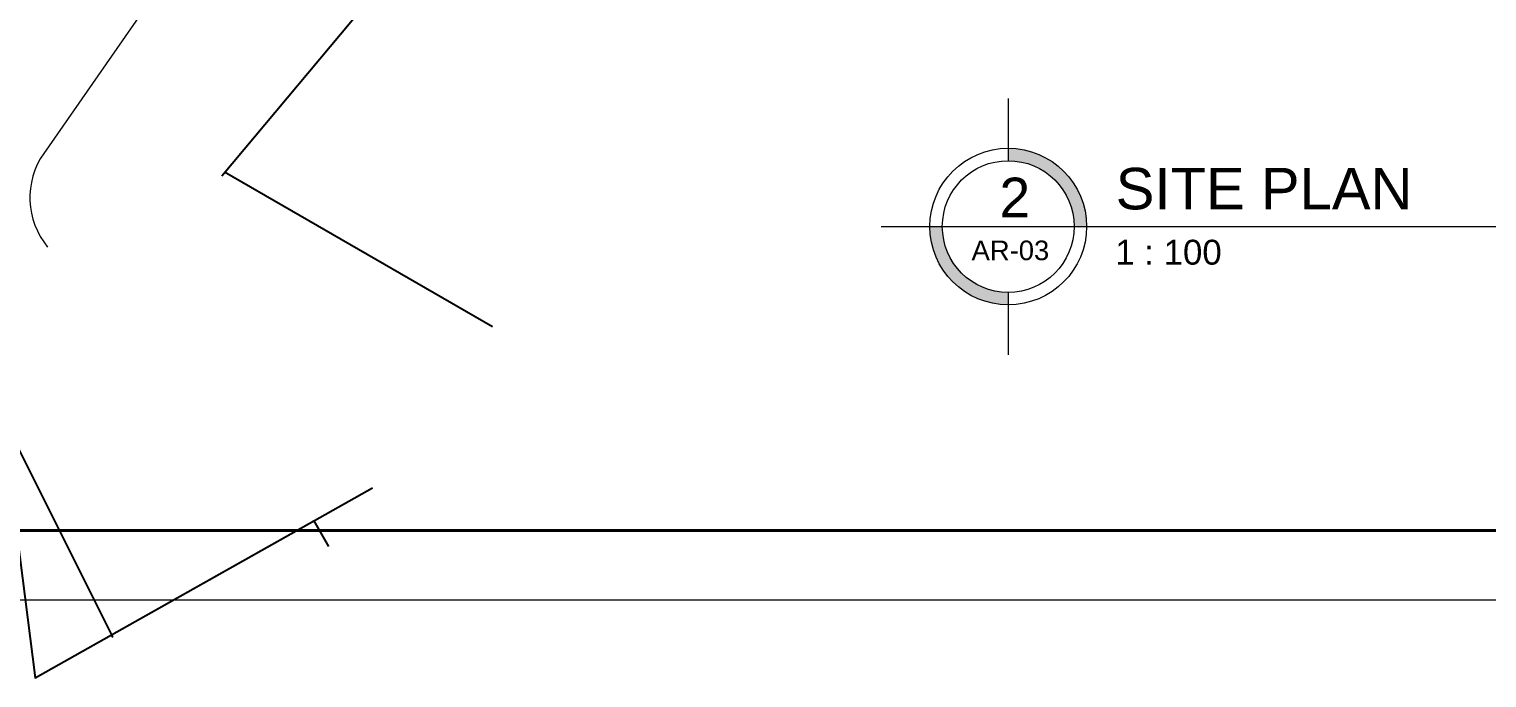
# Model space of a CAD drawing. Header units: inches. Extents: x 249 to 1192, y -18 to 440.
# Drawn here: x 935.1 to 987.7, y -10.2 to 13.3 of the extents above; entities that cross this region are included whole.
import ezdxf
from ezdxf.enums import TextEntityAlignment as Align

# ---------------------------------------------------------------- set-up
doc = ezdxf.new("R2010")
doc.units = ezdxf.units.IN
doc.header["$MEASUREMENT"] = 0
doc.layers.add('BANGUNAN SEKITAR', color=253, linetype='Continuous')
for name, color, linetype, lineweight in [('DIMENSI', 85, 'Continuous', 20), ('DINDING', 6, 'Continuous', 0), ('GRS KOP', 1, 'Continuous', 40), ('KOP', 7, 'Continuous', 20), ('RENCANA JALAN', 13, 'Continuous', 15)]:
    doc.layers.add(name, color=color, linetype=linetype, lineweight=lineweight)
doc.styles.add('ARIAL', font='arial.ttf')
doc.styles.get("Standard").update_dxf_attribs({"font": 'arial.ttf'})

# ---------------------------------------------------------------- blocks, each defined once
blk = doc.blocks.new('TAPAK')
at = {"layer": 'BANGUNAN SEKITAR'}
for points in [[(187.338, 162.262), (202.969, 180.968), (207.926, 176.991), (210.61, 174.964)], [(197.097, 156.81), (187.431, 162.391)], [(179.388, 153.606), (180.596, 144.125), (192.768, 150.994)], [(179.388, 153.606), (183.391, 145.612), (183.356, 145.683), (190.653, 149.801), (191.189, 148.873)]]:
    blk.add_lwpolyline(points, dxfattribs=at)
at = {"layer": 'RENCANA JALAN'}
blk.add_lwpolyline([(238.819, 246.467), (180.906, 163.077, 0.336256), (181.046, 159.689, 4.598989)], format="xyb", dxfattribs=at)
blk = doc.blocks.new('JUDUL GAMBAR')
at = {"layer": 'DIMENSI'}
h = blk.add_hatch(color=256, dxfattribs=at)
h.paths.add_polyline_path([(-32.945, 252.895), (-32.945, 253.045, -0.414214), (-33.739, 253.838), (-33.889, 253.838, 0.414214)])
h.paths.add_polyline_path([(-32.945, 254.781), (-32.945, 254.631, -0.414214), (-32.152, 253.838), (-32.002, 253.838, 0.414214)])
for points in [[(-32.945, 255.382), (-32.945, 254.631)], [(-34.474, 253.838), (-26.071, 253.838)], [(-32.945, 253.045), (-32.945, 252.294)]]:
    blk.add_lwpolyline(points, dxfattribs=at)
for radius in [0.943, 0.793]:
    blk.add_circle((-32.945, 253.838), radius, dxfattribs=at)
at = {"layer": 'DIMENSI', "style": 'ARIAL'}
for tag, height, p in [('JUDUL', 0.5, (-31.652, 253.895)), ('SKALA', 0.3, (-31.658, 253.289))]:
    blk.add_attdef(tag, text='', height=height, dxfattribs=at).set_placement(p, align=Align.BOTTOM_LEFT)
for tag, height, p in [('NO', 0.478, (-32.866, 254.188)), ('AR', 0.236, (-32.919, 253.551))]:
    blk.add_attdef(tag, text='', height=height, dxfattribs=at).set_placement(p, align=Align.MIDDLE_CENTER)
blk = doc.blocks.new('KOP-ARS')
at = {"layer": 'GRS KOP'}
blk.add_line((1, 1), (83, 1), dxfattribs=at)
at = {"layer": 'KOP'}
blk.add_lwpolyline([(0, 0), (84, 0), (84, 55), (0, 55)], close=True, dxfattribs=at)
for tag, height, p in [('SUKMA', 0.2, (78, 9.9)), ('1:100', 0.25, (81.3, 5.5)), ('1:100', 0.25, (81.3, 4.9)), ('1:100', 0.25, (81.3, 4.3)), ('AR-01', 0.35, (78.15, 2.7)), ('10', 0.35, (81.3, 2.7)), ('2012', 0.35, (81.3, 1.7))]:
    blk.add_attdef(tag, text='', height=height, dxfattribs=at).set_placement(p, align=Align.MIDDLE)
for p in [(73.7, 5.325), (73.7, 4.725), (73.7, 4.125)]:
    blk.add_attdef('-', p, '', height=0.35, dxfattribs=at)

msp = doc.modelspace()

# ---------------------------------------------------------------- block references
at = {"layer": 'DIMENSI', "xscale": 3, "yscale": 3, "zscale": 3}
msp.add_blockref('JUDUL GAMBAR', (1069.2557, -755.3895), dxfattribs=at).add_auto_attribs({'AR': 'AR-03', 'NO': '2', 'SKALA': '1 : 100', 'JUDUL': 'SITE PLAN'})
at = {"layer": 'DINDING'}
msp.add_blockref('TAPAK', (754.7025, -154.3075), dxfattribs=at)
at = {"layer": 'KOP', "xscale": 2.5, "yscale": 2.5, "zscale": 2.5}
msp.add_blockref('KOP-ARS', (837.2179, -7.359), dxfattribs=at)

doc.saveas('drawing.dxf')
